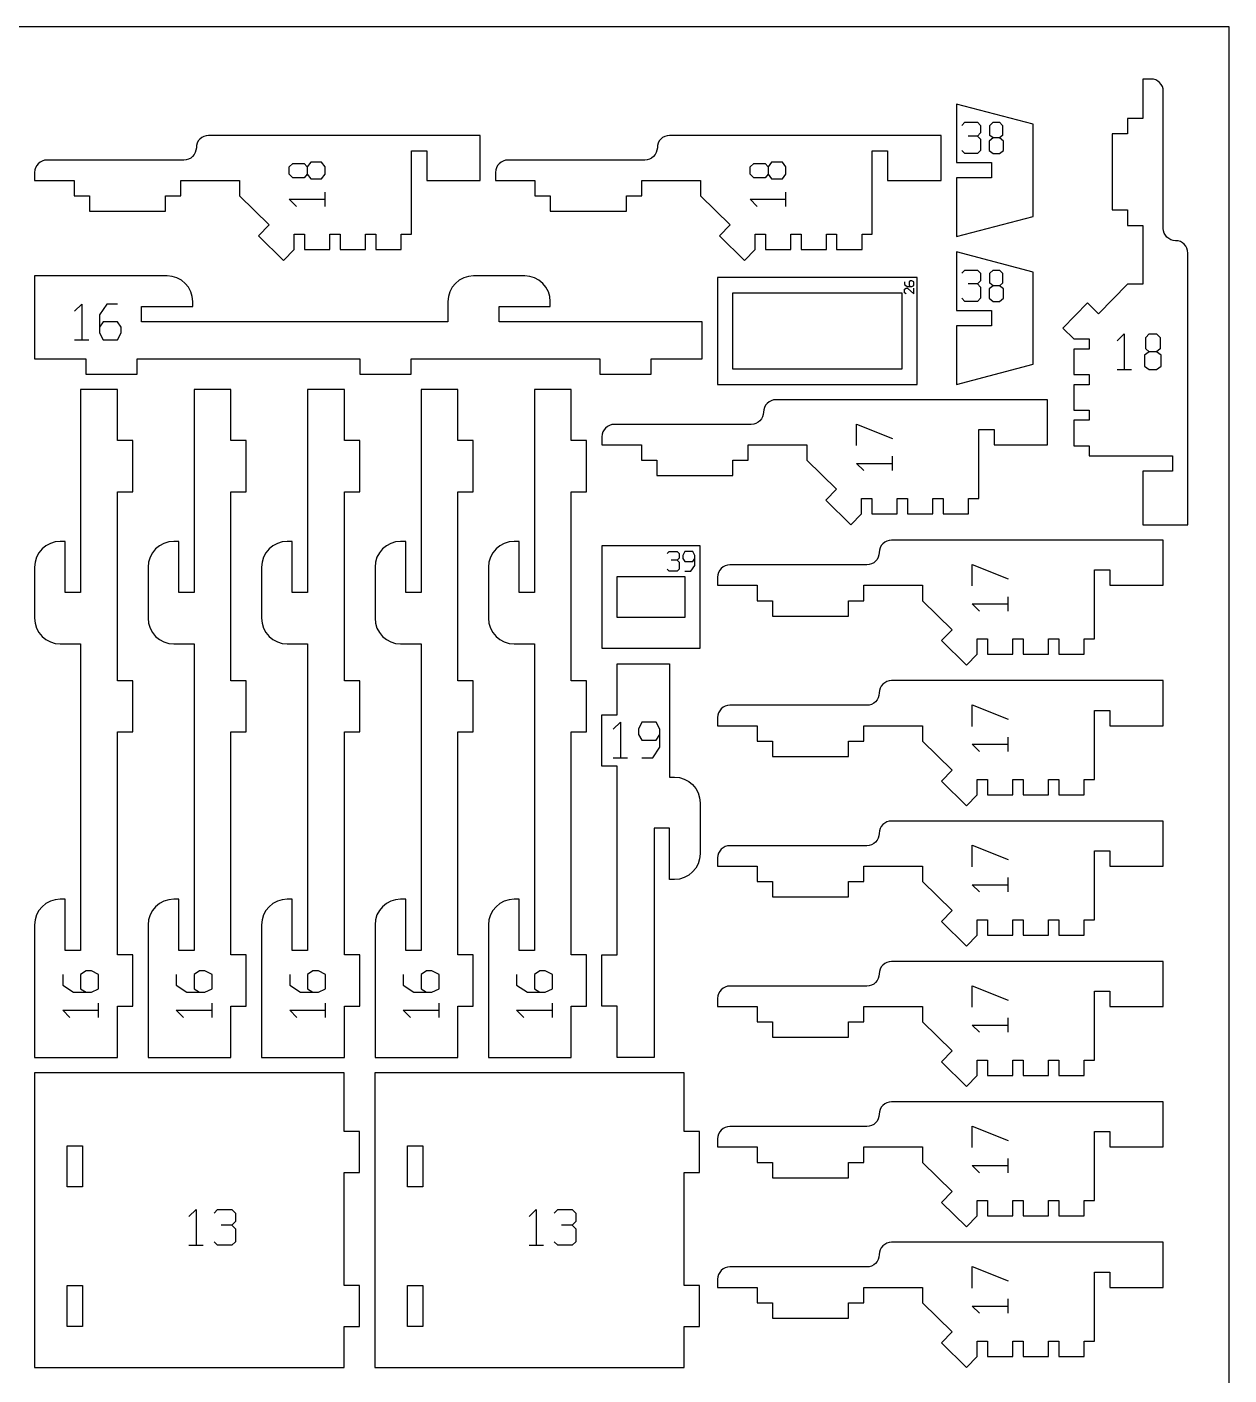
# Model space of a CAD drawing. Header units: millimetres. Extents: x 0 to 600, y 0 to 450.
# Drawn here: x 365.1 to 600, y 186.7 to 450 of the extents above; entities that cross this region are included whole.
import ezdxf

# ---------------------------------------------------------------- set-up
doc = ezdxf.new("R2010")
doc.units = ezdxf.units.MM
for name, color, linetype in [('CUT', 1, 'Continuous'), ('ENGRAVE', 5, 'Continuous'), ('SHEET', 8, 'Continuous')]:
    doc.layers.add(name, color=color, linetype=linetype)

msp = doc.modelspace()

# ---------------------------------------------------------------- linework, layer by layer
at = {"layer": 'CUT'}
for p, q in [((583.15, 439.82), (583.15, 432.12)), ((584.75, 439.82), (583.15, 439.82)), ((585.22, 439.77), (584.75, 439.82)), ((585.67, 439.64), (585.22, 439.77)), ((586.08, 439.42), (585.67, 439.64)), ((586.44, 439.12), (586.08, 439.42)), ((586.74, 438.75), (586.44, 439.12)), ((586.97, 438.34), (586.74, 438.75)), ((587.1, 437.89), (586.97, 438.34)), ((587.15, 437.42), (587.1, 437.89)), ((587.15, 410.64), (587.15, 437.42)), ((546.73, 434.95), (546.73, 423.5)), ((561.69, 431.02), (546.73, 434.95)), ((580.15, 432.12), (580.15, 429.12)), ((583.15, 432.12), (580.15, 432.12)), ((561.69, 412.99), (561.69, 431.02)), ((398.33, 427.32), (398.2, 426.87)), ((398.2, 426.87), (398.2, 426.4)), ((398.55, 427.74), (398.33, 427.32)), ((398.85, 428.1), (398.55, 427.74)), ((399.22, 428.4), (398.85, 428.1)), ((399.63, 428.62), (399.22, 428.4)), ((400.08, 428.76), (399.63, 428.62)), ((400.55, 428.8), (400.08, 428.76)), ((453.65, 428.8), (400.55, 428.8)), ((453.65, 419.99), (453.65, 428.8)), ((488.41, 427.32), (488.27, 426.87)), ((488.27, 426.87), (488.27, 426.4)), ((488.63, 427.74), (488.41, 427.32)), ((488.93, 428.1), (488.63, 427.74)), ((489.29, 428.4), (488.93, 428.1)), ((489.71, 428.62), (489.29, 428.4)), ((490.16, 428.76), (489.71, 428.62)), ((490.63, 428.8), (490.16, 428.76)), ((543.73, 428.8), (490.63, 428.8)), ((543.73, 419.99), (543.73, 428.8)), ((577.15, 429.12), (577.15, 414.25)), ((580.15, 429.12), (577.15, 429.12)), ((368.97, 423.99), (368.51, 423.95)), ((395.75, 423.99), (368.97, 423.99)), ((396.22, 424.04), (395.75, 423.99)), ((396.67, 424.17), (396.22, 424.04)), ((397.08, 424.4), (396.67, 424.17)), ((397.45, 424.69), (397.08, 424.4)), ((397.74, 425.06), (397.45, 424.69)), ((397.97, 425.47), (397.74, 425.06)), ((398.1, 425.92), (397.97, 425.47)), ((398.2, 426.4), (398.1, 425.92)), ((440.2, 425.8), (443.2, 425.8)), ((440.2, 409.52), (440.2, 425.8)), ((443.2, 425.8), (443.2, 419.99)), ((459.05, 423.99), (458.58, 423.95)), ((485.83, 423.99), (459.05, 423.99)), ((486.3, 424.04), (485.83, 423.99)), ((486.75, 424.17), (486.3, 424.04)), ((487.16, 424.4), (486.75, 424.17)), ((487.52, 424.69), (487.16, 424.4)), ((487.82, 425.06), (487.52, 424.69)), ((488.05, 425.47), (487.82, 425.06)), ((488.18, 425.92), (488.05, 425.47)), ((488.27, 426.4), (488.18, 425.92)), ((530.28, 425.8), (533.28, 425.8)), ((530.28, 409.52), (530.28, 425.8)), ((533.28, 425.8), (533.28, 419.99)), ((366.62, 422.06), (366.57, 421.59)), ((366.57, 421.59), (366.57, 419.99)), ((366.76, 422.51), (366.62, 422.06)), ((366.98, 422.92), (366.76, 422.51)), ((367.28, 423.29), (366.98, 422.92)), ((367.64, 423.59), (367.28, 423.29)), ((368.06, 423.81), (367.64, 423.59)), ((368.51, 423.95), (368.06, 423.81)), ((456.7, 422.06), (456.65, 421.59)), ((456.65, 421.59), (456.65, 419.99)), ((456.83, 422.51), (456.7, 422.06)), ((457.06, 422.92), (456.83, 422.51)), ((457.36, 423.29), (457.06, 422.92)), ((457.72, 423.59), (457.36, 423.29)), ((458.13, 423.81), (457.72, 423.59)), ((458.58, 423.95), (458.13, 423.81)), ((546.73, 423.5), (553.6, 423.5)), ((553.6, 423.5), (553.6, 420.5)), ((366.57, 419.99), (374.28, 419.99)), ((374.28, 419.99), (374.28, 416.99)), ((395.15, 419.99), (406.63, 419.99)), ((395.15, 416.99), (395.15, 419.99)), ((406.63, 419.99), (406.63, 416.99)), ((443.2, 419.99), (453.65, 419.99)), ((456.65, 419.99), (464.35, 419.99)), ((464.35, 419.99), (464.35, 416.99)), ((485.23, 419.99), (496.71, 419.99)), ((485.23, 416.99), (485.23, 419.99)), ((496.71, 419.99), (496.71, 416.99)), ((533.28, 419.99), (543.73, 419.99)), ((546.73, 420.5), (546.73, 409.06)), ((553.6, 420.5), (546.73, 420.5)), ((374.28, 416.99), (377.28, 416.99)), ((377.28, 416.99), (377.28, 413.99)), ((392.15, 416.99), (395.15, 416.99)), ((392.15, 413.99), (392.15, 416.99)), ((406.63, 416.99), (412.41, 411.32)), ((464.35, 416.99), (467.35, 416.99)), ((467.35, 416.99), (467.35, 413.99)), ((482.23, 416.99), (485.23, 416.99)), ((482.23, 413.99), (482.23, 416.99)), ((496.71, 416.99), (502.49, 411.32)), ((377.28, 413.99), (392.15, 413.99)), ((467.35, 413.99), (482.23, 413.99)), ((577.15, 414.25), (580.15, 414.25)), ((580.15, 414.25), (580.15, 411.24)), ((412.41, 411.32), (410.31, 409.18)), ((502.49, 411.32), (500.39, 409.18)), ((546.73, 409.06), (561.69, 412.99)), ((580.15, 411.24), (583.15, 411.24)), ((583.15, 411.24), (583.15, 399.76)), ((410.31, 409.18), (415.21, 404.37)), ((417.31, 409.52), (419.31, 409.52)), ((417.31, 406.52), (417.31, 409.52)), ((419.31, 409.52), (419.31, 406.52)), ((424.27, 409.52), (426.27, 409.52)), ((424.27, 406.52), (424.27, 409.52)), ((426.27, 409.52), (426.27, 406.52)), ((431.23, 409.52), (433.24, 409.52)), ((431.23, 406.52), (431.23, 409.52)), ((433.24, 409.52), (433.24, 406.52)), ((438.2, 409.52), (440.2, 409.52)), ((438.2, 406.52), (438.2, 409.52)), ((500.39, 409.18), (505.29, 404.37)), ((507.39, 409.52), (509.39, 409.52)), ((507.39, 406.52), (507.39, 409.52)), ((509.39, 409.52), (509.39, 406.52)), ((514.35, 409.52), (516.35, 409.52)), ((514.35, 406.52), (514.35, 409.52)), ((516.35, 409.52), (516.35, 406.52)), ((521.31, 409.52), (523.31, 409.52)), ((521.31, 406.52), (521.31, 409.52)), ((523.31, 409.52), (523.31, 406.52)), ((528.27, 409.52), (530.28, 409.52)), ((528.27, 406.52), (528.27, 409.52)), ((587.19, 410.18), (587.15, 410.64)), ((587.33, 409.73), (587.19, 410.18)), ((587.55, 409.31), (587.33, 409.73)), ((587.85, 408.95), (587.55, 409.31)), ((588.21, 408.65), (587.85, 408.95)), ((588.63, 408.43), (588.21, 408.65)), ((589.08, 408.29), (588.63, 408.43)), ((589.56, 408.2), (589.08, 408.29)), ((590.03, 408.2), (589.56, 408.2)), ((590.48, 408.06), (590.03, 408.2)), ((415.21, 404.37), (417.31, 406.52)), ((419.31, 406.52), (424.27, 406.52)), ((426.27, 406.52), (431.23, 406.52)), ((433.24, 406.52), (438.2, 406.52)), ((505.29, 404.37), (507.39, 406.52)), ((509.39, 406.52), (514.35, 406.52)), ((516.35, 406.52), (521.31, 406.52)), ((523.31, 406.52), (528.27, 406.52)), ((546.73, 406.06), (546.73, 394.62)), ((561.69, 402.13), (546.73, 406.06)), ((590.89, 407.84), (590.48, 408.06)), ((591.26, 407.54), (590.89, 407.84)), ((591.56, 407.18), (591.26, 407.54)), ((591.78, 406.76), (591.56, 407.18)), ((591.91, 406.31), (591.78, 406.76)), ((591.96, 405.84), (591.91, 406.31)), ((591.96, 352.74), (591.96, 405.84)), ((366.57, 401.37), (366.57, 385.2)), ((392.47, 401.37), (366.57, 401.37)), ((393.44, 401.28), (392.47, 401.37)), ((394.38, 400.99), (393.44, 401.28)), ((395.25, 400.53), (394.38, 400.99)), ((396, 399.91), (395.25, 400.53)), ((449.57, 400.53), (448.81, 399.91)), ((450.43, 400.99), (449.57, 400.53)), ((451.37, 401.28), (450.43, 400.99)), ((452.35, 401.37), (451.37, 401.28)), ((462.35, 401.37), (452.35, 401.37)), ((463.33, 401.28), (462.35, 401.37)), ((464.26, 400.99), (463.33, 401.28)), ((465.13, 400.53), (464.26, 400.99)), ((465.89, 399.91), (465.13, 400.53)), ((500.05, 401.05), (500.05, 380.17)), ((539.06, 401.05), (500.05, 401.05)), ((539.06, 380.17), (539.06, 401.05)), ((561.69, 384.1), (561.69, 402.13)), ((396.63, 399.15), (396, 399.91)), ((397.09, 398.29), (396.63, 399.15)), ((397.37, 397.35), (397.09, 398.29)), ((447.73, 398.29), (447.44, 397.35)), ((448.19, 399.15), (447.73, 398.29)), ((448.81, 399.91), (448.19, 399.15)), ((466.51, 399.15), (465.89, 399.91)), ((466.97, 398.29), (466.51, 399.15)), ((467.26, 397.35), (466.97, 398.29)), ((503.05, 383.17), (503.05, 398.05)), ((503.05, 398.05), (536.06, 398.05)), ((536.06, 398.05), (536.06, 383.17)), ((580.15, 399.76), (574.48, 393.98)), ((583.15, 399.76), (580.15, 399.76)), ((387.47, 392.37), (387.47, 395.37)), ((387.47, 395.37), (397.47, 395.37)), ((397.47, 396.37), (397.37, 397.35)), ((397.47, 395.37), (397.47, 396.37)), ((447.44, 397.35), (447.35, 396.37)), ((447.35, 396.37), (447.35, 392.37)), ((457.35, 392.37), (457.35, 395.37)), ((457.35, 395.37), (467.35, 395.37)), ((467.35, 396.37), (467.26, 397.35)), ((467.35, 395.37), (467.35, 396.37)), ((572.34, 396.09), (567.53, 391.18)), ((574.48, 393.98), (572.34, 396.09)), ((447.35, 392.37), (387.47, 392.37)), ((497.05, 392.37), (457.35, 392.37)), ((497.05, 385.2), (497.05, 392.37)), ((546.73, 394.62), (553.6, 394.62)), ((553.6, 394.62), (553.6, 391.62)), ((546.73, 391.62), (546.73, 380.17)), ((553.6, 391.62), (546.73, 391.62)), ((567.53, 391.18), (569.67, 389.08)), ((569.67, 389.08), (572.67, 389.08)), ((572.67, 389.08), (572.67, 387.08)), ((366.57, 385.2), (376.57, 385.2)), ((376.57, 385.2), (376.57, 382.2)), ((386.58, 382.2), (386.58, 385.2)), ((386.58, 385.2), (430.15, 385.2)), ((430.15, 385.2), (430.15, 382.2)), ((440.16, 382.2), (440.16, 385.2)), ((440.16, 385.2), (477.05, 385.2)), ((477.05, 385.2), (477.05, 382.2)), ((487.05, 382.2), (487.05, 385.2)), ((487.05, 385.2), (497.05, 385.2)), ((569.67, 387.08), (569.67, 382.12)), ((572.67, 387.08), (569.67, 387.08)), ((376.57, 382.2), (386.58, 382.2)), ((430.15, 382.2), (440.16, 382.2)), ((477.05, 382.2), (487.05, 382.2)), ((536.06, 383.17), (503.05, 383.17)), ((546.73, 380.17), (561.69, 384.1)), ((569.67, 382.12), (572.67, 382.12)), ((572.67, 382.12), (572.67, 380.12)), ((500.05, 380.17), (539.06, 380.17)), ((569.67, 380.12), (569.67, 375.16)), ((572.67, 380.12), (569.67, 380.12)), ((382.75, 379.2), (375.57, 379.2)), ((375.57, 379.2), (375.57, 339.5)), ((382.75, 369.2), (382.75, 379.2)), ((404.92, 379.2), (397.75, 379.2)), ((397.75, 379.2), (397.75, 339.5)), ((404.92, 369.2), (404.92, 379.2)), ((427.1, 379.2), (419.93, 379.2)), ((419.93, 379.2), (419.93, 339.5)), ((427.1, 369.2), (427.1, 379.2)), ((449.28, 379.2), (442.1, 379.2)), ((442.1, 379.2), (442.1, 339.5)), ((449.28, 369.2), (449.28, 379.2)), ((471.45, 379.2), (464.28, 379.2)), ((464.28, 379.2), (464.28, 339.5)), ((471.45, 369.2), (471.45, 379.2)), ((510.1, 376.77), (509.73, 376.47)), ((510.51, 376.99), (510.1, 376.77)), ((510.96, 377.13), (510.51, 376.99)), ((511.43, 377.17), (510.96, 377.13)), ((564.53, 377.17), (511.43, 377.17)), ((564.53, 368.36), (564.53, 377.17)), ((508.98, 374.29), (508.85, 373.84)), ((509.03, 374.76), (508.98, 374.29)), ((509.08, 375.24), (509.03, 374.76)), ((509.03, 374.77), (509.03, 374.76)), ((509.21, 375.69), (509.08, 375.24)), ((509.43, 376.11), (509.21, 375.69)), ((509.73, 376.47), (509.43, 376.11)), ((569.67, 375.16), (572.67, 375.16)), ((572.67, 375.16), (572.67, 373.16)), ((478.16, 371.66), (477.86, 371.29)), ((478.52, 371.96), (478.16, 371.66)), ((478.94, 372.18), (478.52, 371.96)), ((479.39, 372.32), (478.94, 372.18)), ((479.85, 372.36), (479.39, 372.32)), ((506.63, 372.36), (479.85, 372.36)), ((507.1, 372.41), (506.63, 372.36)), ((507.55, 372.54), (507.1, 372.41)), ((507.96, 372.77), (507.55, 372.54)), ((508.33, 373.06), (507.96, 372.77)), ((508.62, 373.43), (508.33, 373.06)), ((508.85, 373.84), (508.62, 373.43)), ((551.08, 371.36), (554.08, 371.36)), ((551.08, 357.89), (551.08, 371.36)), ((554.08, 371.36), (554.08, 368.36)), ((569.67, 373.16), (569.67, 368.2)), ((572.67, 373.16), (569.67, 373.16)), ((385.75, 369.2), (382.75, 369.2)), ((385.75, 359.19), (385.75, 369.2)), ((407.92, 369.2), (404.92, 369.2)), ((407.92, 359.19), (407.92, 369.2)), ((430.1, 369.2), (427.1, 369.2)), ((430.1, 359.19), (430.1, 369.2)), ((452.28, 369.2), (449.28, 369.2)), ((452.28, 359.19), (452.28, 369.2)), ((474.45, 369.2), (471.45, 369.2)), ((474.45, 359.19), (474.45, 369.2)), ((477.5, 370.43), (477.45, 369.96)), ((477.45, 369.96), (477.45, 368.36)), ((477.64, 370.88), (477.5, 370.43)), ((477.86, 371.29), (477.64, 370.88)), ((477.45, 368.36), (485.16, 368.36)), ((485.16, 368.36), (485.16, 365.36)), ((506.03, 368.36), (517.51, 368.36)), ((506.03, 365.36), (506.03, 368.36)), ((517.51, 368.36), (517.51, 365.36)), ((554.08, 368.36), (564.53, 368.36)), ((569.67, 368.2), (572.67, 368.2)), ((572.67, 368.2), (572.67, 366.2)), ((572.67, 366.2), (588.96, 366.2)), ((588.96, 366.2), (588.96, 363.2)), ((485.16, 365.36), (488.16, 365.36)), ((488.16, 365.36), (488.16, 362.36)), ((503.03, 365.36), (506.03, 365.36)), ((503.03, 362.36), (503.03, 365.36)), ((517.51, 365.36), (523.29, 359.69)), ((488.16, 362.36), (503.03, 362.36)), ((583.15, 363.2), (583.15, 352.74)), ((588.96, 363.2), (583.15, 363.2)), ((382.75, 359.19), (385.75, 359.19)), ((382.75, 322.3), (382.75, 359.19)), ((404.92, 359.19), (407.92, 359.19)), ((404.92, 322.3), (404.92, 359.19)), ((427.1, 359.19), (430.1, 359.19)), ((427.1, 322.3), (427.1, 359.19)), ((449.28, 359.19), (452.28, 359.19)), ((449.28, 322.3), (449.28, 359.19)), ((471.45, 359.19), (474.45, 359.19)), ((471.45, 322.3), (471.45, 359.19)), ((523.29, 359.69), (521.19, 357.55)), ((521.19, 357.55), (526.09, 352.74)), ((528.19, 357.89), (530.19, 357.89)), ((528.19, 354.89), (528.19, 357.89)), ((530.19, 357.89), (530.19, 354.89)), ((535.15, 357.89), (537.15, 357.89)), ((535.15, 354.89), (535.15, 357.89)), ((537.15, 357.89), (537.15, 354.89)), ((542.11, 357.89), (544.11, 357.89)), ((542.11, 354.89), (542.11, 357.89)), ((544.11, 357.89), (544.11, 354.89)), ((549.08, 357.89), (551.08, 357.89)), ((549.08, 354.89), (549.08, 357.89)), ((526.09, 352.74), (528.19, 354.89)), ((530.19, 354.89), (535.15, 354.89)), ((537.15, 354.89), (542.11, 354.89)), ((544.11, 354.89), (549.08, 354.89)), ((583.15, 352.74), (591.96, 352.74)), ((368.04, 348.03), (367.42, 347.28)), ((368.79, 348.65), (368.04, 348.03)), ((369.66, 349.12), (368.79, 348.65)), ((370.6, 349.4), (369.66, 349.12)), ((371.57, 349.5), (370.6, 349.4)), ((372.57, 349.5), (371.57, 349.5)), ((372.57, 339.5), (372.57, 349.5)), ((390.21, 348.03), (389.59, 347.28)), ((390.97, 348.65), (390.21, 348.03)), ((391.84, 349.12), (390.97, 348.65)), ((392.77, 349.4), (391.84, 349.12)), ((393.75, 349.5), (392.77, 349.4)), ((394.75, 349.5), (393.75, 349.5)), ((394.75, 339.5), (394.75, 349.5)), ((412.39, 348.03), (411.77, 347.28)), ((413.15, 348.65), (412.39, 348.03)), ((414.01, 349.12), (413.15, 348.65)), ((414.95, 349.4), (414.01, 349.12)), ((415.92, 349.5), (414.95, 349.4)), ((416.93, 349.5), (415.92, 349.5)), ((416.93, 339.5), (416.93, 349.5)), ((434.56, 348.03), (433.94, 347.28)), ((435.32, 348.65), (434.56, 348.03)), ((436.19, 349.12), (435.32, 348.65)), ((437.13, 349.4), (436.19, 349.12)), ((438.1, 349.5), (437.13, 349.4)), ((439.1, 349.5), (438.1, 349.5)), ((439.1, 339.5), (439.1, 349.5)), ((456.74, 348.03), (456.12, 347.28)), ((457.5, 348.65), (456.74, 348.03)), ((458.36, 349.12), (457.5, 348.65)), ((459.3, 349.4), (458.36, 349.12)), ((460.28, 349.5), (459.3, 349.4)), ((461.28, 349.5), (460.28, 349.5)), ((461.28, 339.5), (461.28, 349.5)), ((477.45, 348.67), (477.45, 328.62)), ((496.63, 348.67), (477.45, 348.67)), ((496.63, 328.62), (496.63, 348.67)), ((531.67, 347.81), (531.63, 347.33)), ((531.81, 348.26), (531.67, 347.81)), ((532.03, 348.68), (531.81, 348.26)), ((532.33, 349.04), (532.03, 348.68)), ((532.7, 349.34), (532.33, 349.04)), ((533.11, 349.56), (532.7, 349.34)), ((533.56, 349.7), (533.11, 349.56)), ((534.03, 349.74), (533.56, 349.7)), ((587.13, 349.74), (534.03, 349.74)), ((587.13, 340.93), (587.13, 349.74)), ((366.67, 345.47), (366.57, 344.5)), ((366.95, 346.41), (366.67, 345.47)), ((367.42, 347.28), (366.95, 346.41)), ((388.84, 345.47), (388.75, 344.5)), ((389.13, 346.41), (388.84, 345.47)), ((389.59, 347.28), (389.13, 346.41)), ((411.02, 345.47), (410.92, 344.5)), ((411.3, 346.41), (411.02, 345.47)), ((411.77, 347.28), (411.3, 346.41)), ((433.2, 345.47), (433.1, 344.5)), ((433.48, 346.41), (433.2, 345.47)), ((433.94, 347.28), (433.48, 346.41)), ((455.37, 345.47), (455.28, 344.5)), ((455.66, 346.41), (455.37, 345.47)), ((456.12, 347.28), (455.66, 346.41)), ((529.7, 344.98), (529.23, 344.93)), ((530.15, 345.11), (529.7, 344.98)), ((530.56, 345.34), (530.15, 345.11)), ((530.93, 345.63), (530.56, 345.34)), ((531.22, 346), (530.93, 345.63)), ((531.45, 346.41), (531.22, 346)), ((531.58, 346.86), (531.45, 346.41)), ((531.63, 347.33), (531.58, 346.86)), ((531.63, 347.34), (531.63, 347.33)), ((366.57, 344.5), (366.57, 334.5)), ((388.75, 344.5), (388.75, 334.5)), ((410.92, 344.5), (410.92, 334.5)), ((433.1, 344.5), (433.1, 334.5)), ((455.28, 344.5), (455.28, 334.5)), ((480.45, 334.62), (480.45, 342.67)), ((480.45, 342.67), (493.63, 342.67)), ((493.63, 342.67), (493.63, 334.62)), ((500.1, 343), (500.05, 342.53)), ((500.05, 342.53), (500.05, 340.93)), ((500.24, 343.45), (500.1, 343)), ((500.46, 343.86), (500.24, 343.45)), ((500.76, 344.23), (500.46, 343.86)), ((501.12, 344.53), (500.76, 344.23)), ((501.53, 344.75), (501.12, 344.53)), ((501.99, 344.89), (501.53, 344.75)), ((502.45, 344.93), (501.99, 344.89)), ((529.23, 344.93), (502.45, 344.93)), ((573.68, 343.93), (576.68, 343.93)), ((573.68, 330.46), (573.68, 343.93)), ((576.68, 343.93), (576.68, 340.93)), ((500.05, 340.93), (507.75, 340.93)), ((507.75, 340.93), (507.75, 337.93)), ((528.63, 340.93), (540.11, 340.93)), ((528.63, 337.93), (528.63, 340.93)), ((540.11, 340.93), (540.11, 337.93)), ((576.68, 340.93), (587.13, 340.93)), ((375.57, 339.5), (372.57, 339.5)), ((397.75, 339.5), (394.75, 339.5)), ((419.93, 339.5), (416.93, 339.5)), ((442.1, 339.5), (439.1, 339.5)), ((464.28, 339.5), (461.28, 339.5)), ((507.75, 337.93), (510.76, 337.93)), ((510.76, 337.93), (510.76, 334.93)), ((525.63, 337.93), (528.63, 337.93)), ((525.63, 334.93), (525.63, 337.93)), ((540.11, 337.93), (545.89, 332.26)), ((366.57, 334.5), (366.67, 333.52)), ((388.75, 334.5), (388.84, 333.52)), ((410.92, 334.5), (411.02, 333.52)), ((433.1, 334.5), (433.2, 333.52)), ((455.28, 334.5), (455.37, 333.52)), ((493.63, 334.62), (480.45, 334.62)), ((510.76, 334.93), (525.63, 334.93)), ((366.67, 333.52), (366.95, 332.58)), ((366.95, 332.58), (367.42, 331.72)), ((388.84, 333.52), (389.13, 332.58)), ((389.13, 332.58), (389.59, 331.72)), ((411.02, 333.52), (411.3, 332.58)), ((411.3, 332.58), (411.77, 331.72)), ((433.2, 333.52), (433.48, 332.58)), ((433.48, 332.58), (433.94, 331.72)), ((455.37, 333.52), (455.66, 332.58)), ((455.66, 332.58), (456.12, 331.72)), ((545.89, 332.26), (543.79, 330.12)), ((367.42, 331.72), (368.04, 330.96)), ((368.04, 330.96), (368.79, 330.34)), ((368.79, 330.34), (369.66, 329.87)), ((369.66, 329.87), (370.6, 329.59)), ((370.6, 329.59), (371.57, 329.49)), ((371.57, 329.49), (375.57, 329.49)), ((375.57, 329.49), (375.57, 269.61)), ((389.59, 331.72), (390.21, 330.96)), ((390.21, 330.96), (390.97, 330.34)), ((390.97, 330.34), (391.84, 329.87)), ((391.84, 329.87), (392.77, 329.59)), ((392.77, 329.59), (393.75, 329.49)), ((393.75, 329.49), (397.75, 329.49)), ((397.75, 329.49), (397.75, 269.61)), ((411.77, 331.72), (412.39, 330.96)), ((412.39, 330.96), (413.15, 330.34)), ((413.15, 330.34), (414.01, 329.87)), ((414.01, 329.87), (414.95, 329.59)), ((414.95, 329.59), (415.92, 329.49)), ((415.92, 329.49), (419.93, 329.49)), ((419.93, 329.49), (419.93, 269.61)), ((433.94, 331.72), (434.56, 330.96)), ((434.56, 330.96), (435.32, 330.34)), ((435.32, 330.34), (436.19, 329.87)), ((436.19, 329.87), (437.13, 329.59)), ((437.13, 329.59), (438.1, 329.49)), ((438.1, 329.49), (442.1, 329.49)), ((442.1, 329.49), (442.1, 269.61)), ((456.12, 331.72), (456.74, 330.96)), ((456.74, 330.96), (457.5, 330.34)), ((457.5, 330.34), (458.36, 329.87)), ((458.36, 329.87), (459.3, 329.59)), ((459.3, 329.59), (460.28, 329.49)), ((460.28, 329.49), (464.28, 329.49)), ((464.28, 329.49), (464.28, 269.61)), ((543.79, 330.12), (548.69, 325.31)), ((550.79, 330.46), (552.79, 330.46)), ((550.79, 327.46), (550.79, 330.46)), ((552.79, 330.46), (552.79, 327.46)), ((557.75, 330.46), (559.75, 330.46)), ((557.75, 327.46), (557.75, 330.46)), ((559.75, 330.46), (559.75, 327.46)), ((564.71, 330.46), (566.71, 330.46)), ((564.71, 327.46), (564.71, 330.46)), ((566.71, 330.46), (566.71, 327.46)), ((571.68, 330.46), (573.68, 330.46)), ((571.68, 327.46), (571.68, 330.46)), ((477.45, 328.62), (496.63, 328.62)), ((548.69, 325.31), (550.79, 327.46)), ((552.79, 327.46), (557.75, 327.46)), ((559.75, 327.46), (564.71, 327.46)), ((566.71, 327.46), (571.68, 327.46)), ((480.45, 325.62), (490.63, 325.62)), ((480.45, 315.62), (480.45, 325.62)), ((490.63, 325.62), (490.63, 303.47)), ((385.75, 322.3), (382.75, 322.3)), ((385.75, 312.3), (385.75, 322.3)), ((407.92, 322.3), (404.92, 322.3)), ((407.92, 312.3), (407.92, 322.3)), ((430.1, 322.3), (427.1, 322.3)), ((430.1, 312.3), (430.1, 322.3)), ((452.28, 322.3), (449.28, 322.3)), ((452.28, 312.3), (452.28, 322.3)), ((474.45, 322.3), (471.45, 322.3)), ((474.45, 312.3), (474.45, 322.3)), ((532.33, 321.61), (532.03, 321.25)), ((532.7, 321.91), (532.33, 321.61)), ((533.11, 322.13), (532.7, 321.91)), ((533.56, 322.27), (533.11, 322.13)), ((534.03, 322.31), (533.56, 322.27)), ((587.13, 322.31), (534.03, 322.31)), ((587.13, 313.5), (587.13, 322.31)), ((531.45, 318.98), (531.22, 318.57)), ((531.58, 319.43), (531.45, 318.98)), ((531.63, 319.9), (531.58, 319.43)), ((531.67, 320.38), (531.63, 319.9)), ((531.63, 319.91), (531.63, 319.9)), ((531.81, 320.83), (531.67, 320.38)), ((532.03, 321.25), (531.81, 320.83)), ((500.24, 316.02), (500.1, 315.57)), ((500.46, 316.43), (500.24, 316.02)), ((500.76, 316.8), (500.46, 316.43)), ((501.12, 317.1), (500.76, 316.8)), ((501.53, 317.32), (501.12, 317.1)), ((501.99, 317.46), (501.53, 317.32)), ((502.45, 317.5), (501.99, 317.46)), ((529.23, 317.5), (502.45, 317.5)), ((529.7, 317.55), (529.23, 317.5)), ((530.15, 317.68), (529.7, 317.55)), ((530.56, 317.91), (530.15, 317.68)), ((530.93, 318.2), (530.56, 317.91)), ((531.22, 318.57), (530.93, 318.2)), ((573.68, 316.5), (576.68, 316.5)), ((573.68, 303.03), (573.68, 316.5)), ((576.68, 316.5), (576.68, 313.5)), ((477.45, 315.62), (480.45, 315.62)), ((477.45, 305.61), (477.45, 315.62)), ((500.1, 315.57), (500.05, 315.1)), ((500.05, 315.1), (500.05, 313.5)), ((500.05, 313.5), (507.75, 313.5)), ((507.75, 313.5), (507.75, 310.5)), ((528.63, 313.5), (540.11, 313.5)), ((528.63, 310.5), (528.63, 313.5)), ((540.11, 313.5), (540.11, 310.5)), ((576.68, 313.5), (587.13, 313.5)), ((382.75, 312.3), (385.75, 312.3)), ((382.75, 268.72), (382.75, 312.3)), ((404.92, 312.3), (407.92, 312.3)), ((404.92, 268.72), (404.92, 312.3)), ((427.1, 312.3), (430.1, 312.3)), ((427.1, 268.72), (427.1, 312.3)), ((449.28, 312.3), (452.28, 312.3)), ((449.28, 268.72), (449.28, 312.3)), ((471.45, 312.3), (474.45, 312.3)), ((471.45, 268.72), (471.45, 312.3)), ((507.75, 310.5), (510.76, 310.5)), ((510.76, 310.5), (510.76, 307.5)), ((525.63, 310.5), (528.63, 310.5)), ((525.63, 307.5), (525.63, 310.5)), ((540.11, 310.5), (545.89, 304.83)), ((480.45, 305.61), (477.45, 305.61)), ((480.45, 268.72), (480.45, 305.61)), ((510.76, 307.5), (525.63, 307.5)), ((490.63, 303.47), (491.63, 303.47)), ((491.63, 303.47), (492.6, 303.37)), ((492.6, 303.37), (493.54, 303.09)), ((493.54, 303.09), (494.4, 302.63)), ((545.89, 304.83), (543.79, 302.69)), ((550.79, 303.03), (552.79, 303.03)), ((550.79, 300.03), (550.79, 303.03)), ((552.79, 303.03), (552.79, 300.03)), ((557.75, 303.03), (559.75, 303.03)), ((557.75, 300.03), (557.75, 303.03)), ((559.75, 303.03), (559.75, 300.03)), ((564.71, 303.03), (566.71, 303.03)), ((564.71, 300.03), (564.71, 303.03)), ((566.71, 303.03), (566.71, 300.03)), ((571.68, 303.03), (573.68, 303.03)), ((571.68, 300.03), (571.68, 303.03)), ((494.4, 302.63), (495.16, 302.01)), ((495.16, 302.01), (495.78, 301.25)), ((495.78, 301.25), (496.25, 300.38)), ((496.25, 300.38), (496.53, 299.44)), ((543.79, 302.69), (548.69, 297.88)), ((496.53, 299.44), (496.63, 298.47)), ((496.63, 298.47), (496.63, 288.47)), ((548.69, 297.88), (550.79, 300.03)), ((552.79, 300.03), (557.75, 300.03)), ((559.75, 300.03), (564.71, 300.03)), ((566.71, 300.03), (571.68, 300.03)), ((490.63, 293.47), (487.63, 293.47)), ((487.63, 293.47), (487.63, 248.72)), ((490.63, 283.47), (490.63, 293.47)), ((531.63, 292.47), (531.58, 292)), ((531.67, 292.95), (531.63, 292.47)), ((531.63, 292.48), (531.63, 292.47)), ((531.81, 293.4), (531.67, 292.95)), ((532.03, 293.82), (531.81, 293.4)), ((532.33, 294.18), (532.03, 293.82)), ((532.7, 294.48), (532.33, 294.18)), ((533.11, 294.7), (532.7, 294.48)), ((533.56, 294.84), (533.11, 294.7)), ((534.03, 294.88), (533.56, 294.84)), ((587.13, 294.88), (534.03, 294.88)), ((587.13, 286.07), (587.13, 294.88)), ((501.53, 289.89), (501.12, 289.67)), ((501.99, 290.03), (501.53, 289.89)), ((502.45, 290.07), (501.99, 290.03)), ((529.23, 290.07), (502.45, 290.07)), ((529.7, 290.12), (529.23, 290.07)), ((530.15, 290.25), (529.7, 290.12)), ((530.56, 290.48), (530.15, 290.25)), ((530.93, 290.77), (530.56, 290.48)), ((531.22, 291.14), (530.93, 290.77)), ((531.45, 291.55), (531.22, 291.14)), ((531.58, 292), (531.45, 291.55)), ((496.53, 287.49), (496.25, 286.55)), ((496.63, 288.47), (496.53, 287.49)), ((500.1, 288.14), (500.05, 287.67)), ((500.05, 287.67), (500.05, 286.07)), ((500.24, 288.59), (500.1, 288.14)), ((500.46, 289), (500.24, 288.59)), ((500.76, 289.37), (500.46, 289)), ((501.12, 289.67), (500.76, 289.37)), ((573.68, 289.07), (576.68, 289.07)), ((573.68, 275.6), (573.68, 289.07)), ((576.68, 289.07), (576.68, 286.07)), ((495.16, 284.93), (494.4, 284.31)), ((495.78, 285.69), (495.16, 284.93)), ((496.25, 286.55), (495.78, 285.69)), ((500.05, 286.07), (507.75, 286.07)), ((507.75, 286.07), (507.75, 283.07)), ((528.63, 286.07), (540.11, 286.07)), ((528.63, 283.07), (528.63, 286.07)), ((540.11, 286.07), (540.11, 283.07)), ((576.68, 286.07), (587.13, 286.07)), ((491.63, 283.47), (490.63, 283.47)), ((492.6, 283.56), (491.63, 283.47)), ((493.54, 283.85), (492.6, 283.56)), ((494.4, 284.31), (493.54, 283.85)), ((507.75, 283.07), (510.76, 283.07)), ((510.76, 283.07), (510.76, 280.07)), ((525.63, 283.07), (528.63, 283.07)), ((525.63, 280.07), (525.63, 283.07)), ((540.11, 283.07), (545.89, 277.4)), ((369.66, 279.23), (368.79, 278.77)), ((370.6, 279.52), (369.66, 279.23)), ((371.57, 279.62), (370.6, 279.52)), ((372.57, 279.62), (371.57, 279.62)), ((372.57, 269.61), (372.57, 279.62)), ((391.84, 279.23), (390.97, 278.77)), ((392.77, 279.52), (391.84, 279.23)), ((393.75, 279.62), (392.77, 279.52)), ((394.75, 279.62), (393.75, 279.62)), ((394.75, 269.61), (394.75, 279.62)), ((414.01, 279.23), (413.15, 278.77)), ((414.95, 279.52), (414.01, 279.23)), ((415.92, 279.62), (414.95, 279.52)), ((416.93, 279.62), (415.92, 279.62)), ((416.93, 269.61), (416.93, 279.62)), ((436.19, 279.23), (435.32, 278.77)), ((437.13, 279.52), (436.19, 279.23)), ((438.1, 279.62), (437.13, 279.52)), ((439.1, 279.62), (438.1, 279.62)), ((439.1, 269.61), (439.1, 279.62)), ((458.36, 279.23), (457.5, 278.77)), ((459.3, 279.52), (458.36, 279.23)), ((460.28, 279.62), (459.3, 279.52)), ((461.28, 279.62), (460.28, 279.62)), ((461.28, 269.61), (461.28, 279.62)), ((510.76, 280.07), (525.63, 280.07)), ((366.95, 276.53), (366.67, 275.59)), ((367.42, 277.39), (366.95, 276.53)), ((368.04, 278.15), (367.42, 277.39)), ((368.79, 278.77), (368.04, 278.15)), ((389.13, 276.53), (388.84, 275.59)), ((389.59, 277.39), (389.13, 276.53)), ((390.21, 278.15), (389.59, 277.39)), ((390.97, 278.77), (390.21, 278.15)), ((411.3, 276.53), (411.02, 275.59)), ((411.77, 277.39), (411.3, 276.53)), ((412.39, 278.15), (411.77, 277.39)), ((413.15, 278.77), (412.39, 278.15)), ((433.48, 276.53), (433.2, 275.59)), ((433.94, 277.39), (433.48, 276.53)), ((434.56, 278.15), (433.94, 277.39)), ((435.32, 278.77), (434.56, 278.15)), ((455.66, 276.53), (455.37, 275.59)), ((456.12, 277.39), (455.66, 276.53)), ((456.74, 278.15), (456.12, 277.39)), ((457.5, 278.77), (456.74, 278.15)), ((545.89, 277.4), (543.79, 275.26)), ((366.67, 275.59), (366.57, 274.61)), ((366.57, 274.61), (366.57, 248.72)), ((388.84, 275.59), (388.75, 274.61)), ((388.75, 274.61), (388.75, 248.72)), ((411.02, 275.59), (410.92, 274.61)), ((410.92, 274.61), (410.92, 248.72)), ((433.2, 275.59), (433.1, 274.61)), ((433.1, 274.61), (433.1, 248.72)), ((455.37, 275.59), (455.28, 274.61)), ((455.28, 274.61), (455.28, 248.72)), ((543.79, 275.26), (548.69, 270.45)), ((550.79, 275.6), (552.79, 275.6)), ((550.79, 272.6), (550.79, 275.6)), ((552.79, 275.6), (552.79, 272.6)), ((557.75, 275.6), (559.75, 275.6)), ((557.75, 272.6), (557.75, 275.6)), ((559.75, 275.6), (559.75, 272.6)), ((564.71, 275.6), (566.71, 275.6)), ((564.71, 272.6), (564.71, 275.6)), ((566.71, 275.6), (566.71, 272.6)), ((571.68, 275.6), (573.68, 275.6)), ((571.68, 272.6), (571.68, 275.6)), ((548.69, 270.45), (550.79, 272.6)), ((552.79, 272.6), (557.75, 272.6)), ((559.75, 272.6), (564.71, 272.6)), ((566.71, 272.6), (571.68, 272.6)), ((375.57, 269.61), (372.57, 269.61)), ((385.75, 268.72), (382.75, 268.72)), ((385.75, 258.72), (385.75, 268.72)), ((397.75, 269.61), (394.75, 269.61)), ((407.92, 268.72), (404.92, 268.72)), ((407.92, 258.72), (407.92, 268.72)), ((419.93, 269.61), (416.93, 269.61)), ((430.1, 268.72), (427.1, 268.72)), ((430.1, 258.72), (430.1, 268.72)), ((442.1, 269.61), (439.1, 269.61)), ((452.28, 268.72), (449.28, 268.72)), ((452.28, 258.72), (452.28, 268.72)), ((464.28, 269.61), (461.28, 269.61)), ((474.45, 268.72), (471.45, 268.72)), ((474.45, 258.72), (474.45, 268.72)), ((477.45, 268.72), (480.45, 268.72)), ((477.45, 258.72), (477.45, 268.72)), ((531.81, 265.97), (531.67, 265.52)), ((532.03, 266.39), (531.81, 265.97)), ((532.33, 266.75), (532.03, 266.39)), ((532.7, 267.05), (532.33, 266.75)), ((533.11, 267.27), (532.7, 267.05)), ((533.56, 267.41), (533.11, 267.27)), ((534.03, 267.45), (533.56, 267.41)), ((587.13, 267.45), (534.03, 267.45)), ((587.13, 258.64), (587.13, 267.45)), ((530.93, 263.34), (530.56, 263.05)), ((531.22, 263.71), (530.93, 263.34)), ((531.45, 264.12), (531.22, 263.71)), ((531.58, 264.57), (531.45, 264.12)), ((531.63, 265.04), (531.58, 264.57)), ((531.67, 265.52), (531.63, 265.04)), ((531.63, 265.05), (531.63, 265.04)), ((500.1, 260.71), (500.05, 260.24)), ((500.24, 261.16), (500.1, 260.71)), ((500.46, 261.57), (500.24, 261.16)), ((500.76, 261.94), (500.46, 261.57)), ((501.12, 262.24), (500.76, 261.94)), ((501.53, 262.46), (501.12, 262.24)), ((501.99, 262.6), (501.53, 262.46)), ((502.45, 262.64), (501.99, 262.6)), ((529.23, 262.64), (502.45, 262.64)), ((529.7, 262.69), (529.23, 262.64)), ((530.15, 262.82), (529.7, 262.69)), ((530.56, 263.05), (530.15, 262.82)), ((573.68, 261.64), (576.68, 261.64)), ((573.68, 248.17), (573.68, 261.64)), ((576.68, 261.64), (576.68, 258.64)), ((382.75, 258.72), (385.75, 258.72)), ((382.75, 248.72), (382.75, 258.72)), ((404.92, 258.72), (407.92, 258.72)), ((404.92, 248.72), (404.92, 258.72)), ((427.1, 258.72), (430.1, 258.72)), ((427.1, 248.72), (427.1, 258.72)), ((449.28, 258.72), (452.28, 258.72)), ((449.28, 248.72), (449.28, 258.72)), ((471.45, 258.72), (474.45, 258.72)), ((471.45, 248.72), (471.45, 258.72)), ((480.45, 258.72), (477.45, 258.72)), ((480.45, 248.72), (480.45, 258.72)), ((500.05, 260.24), (500.05, 258.64)), ((500.05, 258.64), (507.75, 258.64)), ((507.75, 258.64), (507.75, 255.64)), ((528.63, 258.64), (540.11, 258.64)), ((528.63, 255.64), (528.63, 258.64)), ((540.11, 258.64), (540.11, 255.64)), ((576.68, 258.64), (587.13, 258.64)), ((507.75, 255.64), (510.76, 255.64)), ((510.76, 255.64), (510.76, 252.64)), ((525.63, 255.64), (528.63, 255.64)), ((525.63, 252.64), (525.63, 255.64)), ((540.11, 255.64), (545.89, 249.97)), ((510.76, 252.64), (525.63, 252.64)), ((366.57, 248.72), (382.75, 248.72)), ((388.75, 248.72), (404.92, 248.72)), ((410.92, 248.72), (427.1, 248.72)), ((433.1, 248.72), (449.28, 248.72)), ((455.28, 248.72), (471.45, 248.72)), ((487.63, 248.72), (480.45, 248.72)), ((545.89, 249.97), (543.79, 247.83)), ((543.79, 247.83), (548.69, 243.02)), ((550.79, 248.17), (552.79, 248.17)), ((550.79, 245.17), (550.79, 248.17)), ((552.79, 248.17), (552.79, 245.17)), ((557.75, 248.17), (559.75, 248.17)), ((557.75, 245.17), (557.75, 248.17)), ((559.75, 248.17), (559.75, 245.17)), ((564.71, 248.17), (566.71, 248.17)), ((564.71, 245.17), (564.71, 248.17)), ((566.71, 248.17), (566.71, 245.17)), ((571.68, 248.17), (573.68, 248.17)), ((571.68, 245.17), (571.68, 248.17)), ((366.57, 245.72), (366.57, 188.16)), ((427.04, 245.72), (366.57, 245.72)), ((427.04, 234.25), (427.04, 245.72)), ((433.05, 245.72), (433.05, 188.16)), ((493.52, 245.72), (433.05, 245.72)), ((493.52, 234.25), (493.52, 245.72)), ((548.69, 243.02), (550.79, 245.17)), ((552.79, 245.17), (557.75, 245.17)), ((559.75, 245.17), (564.71, 245.17)), ((566.71, 245.17), (571.68, 245.17)), ((533.11, 239.84), (532.7, 239.62)), ((533.56, 239.98), (533.11, 239.84)), ((534.03, 240.02), (533.56, 239.98)), ((587.13, 240.02), (534.03, 240.02)), ((587.13, 231.21), (587.13, 240.02)), ((531.58, 237.14), (531.45, 236.69)), ((531.63, 237.61), (531.58, 237.14)), ((531.67, 238.09), (531.63, 237.61)), ((531.63, 237.62), (531.63, 237.61)), ((531.81, 238.54), (531.67, 238.09)), ((532.03, 238.96), (531.81, 238.54)), ((532.33, 239.32), (532.03, 238.96)), ((532.7, 239.62), (532.33, 239.32)), ((500.76, 234.51), (500.46, 234.14)), ((501.12, 234.81), (500.76, 234.51)), ((501.53, 235.03), (501.12, 234.81)), ((501.99, 235.17), (501.53, 235.03)), ((502.45, 235.21), (501.99, 235.17)), ((529.23, 235.21), (502.45, 235.21)), ((529.7, 235.26), (529.23, 235.21)), ((530.15, 235.39), (529.7, 235.26)), ((530.56, 235.62), (530.15, 235.39)), ((530.93, 235.91), (530.56, 235.62)), ((531.22, 236.28), (530.93, 235.91)), ((531.45, 236.69), (531.22, 236.28)), ((430.05, 234.25), (427.04, 234.25)), ((430.05, 226.25), (430.05, 234.25)), ((496.52, 234.25), (493.52, 234.25)), ((496.52, 226.25), (496.52, 234.25)), ((500.1, 233.28), (500.05, 232.81)), ((500.05, 232.81), (500.05, 231.21)), ((500.24, 233.73), (500.1, 233.28)), ((500.46, 234.14), (500.24, 233.73)), ((573.68, 234.21), (576.68, 234.21)), ((573.68, 220.74), (573.68, 234.21)), ((576.68, 234.21), (576.68, 231.21)), ((372.95, 223.44), (372.95, 231.44)), ((372.95, 231.44), (375.95, 231.44)), ((375.95, 231.44), (375.95, 223.44)), ((439.43, 223.44), (439.43, 231.44)), ((439.43, 231.44), (442.43, 231.44)), ((442.43, 231.44), (442.43, 223.44)), ((500.05, 231.21), (507.75, 231.21)), ((507.75, 231.21), (507.75, 228.21)), ((528.63, 231.21), (540.11, 231.21)), ((528.63, 228.21), (528.63, 231.21)), ((540.11, 231.21), (540.11, 228.21)), ((576.68, 231.21), (587.13, 231.21)), ((507.75, 228.21), (510.76, 228.21)), ((510.76, 228.21), (510.76, 225.21)), ((525.63, 228.21), (528.63, 228.21)), ((525.63, 225.21), (525.63, 228.21)), ((540.11, 228.21), (545.89, 222.54)), ((427.04, 204.17), (427.04, 226.25)), ((427.04, 226.25), (430.05, 226.25)), ((493.52, 204.17), (493.52, 226.25)), ((493.52, 226.25), (496.52, 226.25)), ((510.76, 225.21), (525.63, 225.21)), ((375.95, 223.44), (372.95, 223.44)), ((442.43, 223.44), (439.43, 223.44)), ((545.89, 222.54), (543.79, 220.4)), ((543.79, 220.4), (548.69, 215.59)), ((550.79, 220.74), (552.79, 220.74)), ((550.79, 217.74), (550.79, 220.74)), ((552.79, 220.74), (552.79, 217.74)), ((557.75, 220.74), (559.75, 220.74)), ((557.75, 217.74), (557.75, 220.74)), ((559.75, 220.74), (559.75, 217.74)), ((564.71, 220.74), (566.71, 220.74)), ((564.71, 217.74), (564.71, 220.74)), ((566.71, 220.74), (566.71, 217.74)), ((571.68, 220.74), (573.68, 220.74)), ((571.68, 217.74), (571.68, 220.74)), ((548.69, 215.59), (550.79, 217.74)), ((552.79, 217.74), (557.75, 217.74)), ((559.75, 217.74), (564.71, 217.74)), ((566.71, 217.74), (571.68, 217.74)), ((531.81, 211.11), (531.67, 210.66)), ((532.03, 211.53), (531.81, 211.11)), ((532.33, 211.89), (532.03, 211.53)), ((532.7, 212.19), (532.33, 211.89)), ((533.11, 212.41), (532.7, 212.19)), ((533.56, 212.55), (533.11, 212.41)), ((534.03, 212.59), (533.56, 212.55)), ((587.13, 212.59), (534.03, 212.59)), ((587.13, 203.78), (587.13, 212.59)), ((530.56, 208.19), (530.15, 207.96)), ((530.93, 208.48), (530.56, 208.19)), ((531.22, 208.85), (530.93, 208.48)), ((531.45, 209.26), (531.22, 208.85)), ((531.58, 209.71), (531.45, 209.26)), ((531.63, 210.18), (531.58, 209.71)), ((531.67, 210.66), (531.63, 210.18)), ((531.63, 210.19), (531.63, 210.18)), ((500.1, 205.85), (500.05, 205.38)), ((500.24, 206.3), (500.1, 205.85)), ((500.46, 206.72), (500.24, 206.3)), ((500.76, 207.08), (500.46, 206.72)), ((501.12, 207.38), (500.76, 207.08)), ((501.53, 207.6), (501.12, 207.38)), ((501.99, 207.74), (501.53, 207.6)), ((502.45, 207.78), (501.99, 207.74)), ((529.23, 207.78), (502.45, 207.78)), ((529.7, 207.83), (529.23, 207.78)), ((530.15, 207.96), (529.7, 207.83)), ((573.68, 206.78), (576.68, 206.78)), ((573.68, 193.31), (573.68, 206.78)), ((576.68, 206.78), (576.68, 203.78)), ((372.95, 196.17), (372.95, 204.17)), ((372.95, 204.17), (375.95, 204.17)), ((375.95, 204.17), (375.95, 196.17)), ((430.05, 204.17), (427.04, 204.17)), ((430.05, 196.17), (430.05, 204.17)), ((439.43, 196.17), (439.43, 204.17)), ((439.43, 204.17), (442.43, 204.17)), ((442.43, 204.17), (442.43, 196.17)), ((496.52, 204.17), (493.52, 204.17)), ((496.52, 196.17), (496.52, 204.17)), ((500.05, 205.38), (500.05, 203.78)), ((500.05, 203.78), (507.75, 203.78)), ((507.75, 203.78), (507.75, 200.78)), ((528.63, 203.78), (540.11, 203.78)), ((528.63, 200.78), (528.63, 203.78)), ((540.11, 203.78), (540.11, 200.78)), ((576.68, 203.78), (587.13, 203.78)), ((507.75, 200.78), (510.76, 200.78)), ((510.76, 200.78), (510.76, 197.78)), ((525.63, 200.78), (528.63, 200.78)), ((525.63, 197.78), (525.63, 200.78)), ((540.11, 200.78), (545.89, 195.11)), ((510.76, 197.78), (525.63, 197.78)), ((375.95, 196.17), (372.95, 196.17)), ((427.04, 188.16), (427.04, 196.17)), ((427.04, 196.17), (430.05, 196.17)), ((442.43, 196.17), (439.43, 196.17)), ((493.52, 188.16), (493.52, 196.17)), ((493.52, 196.17), (496.52, 196.17)), ((545.89, 195.11), (543.79, 192.97)), ((543.79, 192.97), (548.69, 188.16)), ((550.79, 193.31), (552.79, 193.31)), ((550.79, 190.31), (550.79, 193.31)), ((552.79, 193.31), (552.79, 190.31)), ((557.75, 193.31), (559.75, 193.31)), ((557.75, 190.31), (557.75, 193.31)), ((559.75, 193.31), (559.75, 190.31)), ((564.71, 193.31), (566.71, 193.31)), ((564.71, 190.31), (564.71, 193.31)), ((566.71, 193.31), (566.71, 190.31)), ((571.68, 193.31), (573.68, 193.31)), ((571.68, 190.31), (571.68, 193.31)), ((548.69, 188.16), (550.79, 190.31)), ((552.79, 190.31), (557.75, 190.31)), ((559.75, 190.31), (564.71, 190.31)), ((566.71, 190.31), (571.68, 190.31)), ((366.57, 188.16), (427.04, 188.16)), ((433.05, 188.16), (493.52, 188.16))]:
    msp.add_line(p, q, dxfattribs=at)
at = {"layer": 'ENGRAVE'}
for p, q in [((547.77, 430.77), (548.38, 431.39)), ((548.38, 431.39), (550.83, 431.39)), ((550.83, 431.39), (551.44, 430.77)), ((551.44, 429.3), (550.83, 428.69)), ((551.44, 430.77), (551.44, 429.3)), ((553.28, 430.77), (553.89, 431.39)), ((553.28, 428.81), (553.28, 430.77)), ((553.89, 431.39), (555.12, 431.39)), ((555.12, 431.39), (555.73, 430.77)), ((555.73, 430.77), (555.73, 428.81)), ((550.83, 428.69), (548.99, 428.69)), ((550.83, 428.69), (551.44, 428.08)), ((551.44, 428.08), (551.44, 425.87)), ((553.89, 428.32), (553.1, 427.71)), ((553.1, 427.71), (553.1, 425.87)), ((553.89, 428.32), (553.28, 428.81)), ((555.12, 428.32), (553.89, 428.32)), ((555.73, 428.81), (555.12, 428.32)), ((555.91, 427.71), (555.12, 428.32)), ((555.91, 425.87), (555.91, 427.71)), ((548.38, 425.26), (547.77, 425.87)), ((550.83, 425.26), (548.38, 425.26)), ((551.44, 425.87), (550.83, 425.26)), ((553.1, 425.87), (553.89, 425.26)), ((553.89, 425.26), (555.12, 425.26)), ((555.12, 425.26), (555.91, 425.87)), ((416.33, 422.66), (417.03, 423.36)), ((416.33, 421.26), (416.33, 422.66)), ((417.03, 423.36), (419.27, 423.36)), ((419.27, 423.36), (419.83, 422.66)), ((420.53, 423.57), (419.83, 422.66)), ((419.83, 422.66), (419.83, 421.26)), ((422.63, 423.57), (420.53, 423.57)), ((423.33, 422.66), (422.63, 423.57)), ((423.33, 421.26), (423.33, 422.66)), ((506.41, 422.66), (507.11, 423.36)), ((506.41, 421.26), (506.41, 422.66)), ((507.11, 423.36), (509.35, 423.36)), ((509.35, 423.36), (509.91, 422.66)), ((510.61, 423.57), (509.91, 422.66)), ((509.91, 422.66), (509.91, 421.26)), ((512.71, 423.57), (510.61, 423.57)), ((513.41, 422.66), (512.71, 423.57)), ((513.41, 421.26), (513.41, 422.66)), ((417.03, 420.56), (416.33, 421.26)), ((419.27, 420.56), (417.03, 420.56)), ((419.83, 421.26), (419.27, 420.56)), ((419.83, 421.26), (420.53, 420.35)), ((420.53, 420.35), (422.63, 420.35)), ((422.63, 420.35), (423.33, 421.26)), ((507.11, 420.56), (506.41, 421.26)), ((509.35, 420.56), (507.11, 420.56)), ((509.91, 421.26), (509.35, 420.56)), ((509.91, 421.26), (510.61, 420.35)), ((510.61, 420.35), (512.71, 420.35)), ((512.71, 420.35), (513.41, 421.26)), ((417.73, 414.96), (416.33, 416.36)), ((416.33, 416.36), (423.33, 416.36)), ((423.33, 414.96), (423.33, 417.76)), ((507.81, 414.96), (506.41, 416.36)), ((506.41, 416.36), (513.41, 416.36)), ((513.41, 414.96), (513.41, 417.76)), ((537.75, 400.42), (537.47, 400.23)), ((538.02, 400.42), (537.75, 400.42)), ((538.39, 400.23), (538.02, 400.42)), ((547.77, 401.89), (548.38, 402.5)), ((548.38, 402.5), (550.83, 402.5)), ((550.83, 402.5), (551.44, 401.89)), ((551.44, 400.42), (550.83, 399.81)), ((551.44, 401.89), (551.44, 400.42)), ((553.28, 401.89), (553.89, 402.5)), ((553.28, 399.93), (553.28, 401.89)), ((553.89, 402.5), (555.12, 402.5)), ((555.12, 402.5), (555.73, 401.89)), ((555.73, 401.89), (555.73, 399.93)), ((536.56, 400.23), (536.56, 399.68)), ((536.56, 399.68), (537.11, 399.32)), ((536.56, 398.77), (536.92, 398.95)), ((536.56, 398.04), (536.56, 398.77)), ((536.92, 397.85), (536.56, 398.04)), ((536.92, 398.95), (537.18, 398.95)), ((537.11, 399.32), (538.02, 399.32)), ((537.18, 398.95), (538.39, 397.85)), ((537.47, 400.23), (537.47, 399.5)), ((537.47, 399.5), (537.75, 399.32)), ((538.02, 399.32), (538.39, 399.5)), ((538.39, 399.5), (538.39, 400.23)), ((538.39, 397.85), (538.39, 398.95)), ((550.83, 399.81), (548.99, 399.81)), ((550.83, 399.81), (551.44, 399.19)), ((551.44, 399.19), (551.44, 396.99)), ((553.89, 399.44), (553.1, 398.83)), ((553.1, 398.83), (553.1, 396.99)), ((553.89, 399.44), (553.28, 399.93)), ((555.12, 399.44), (553.89, 399.44)), ((555.73, 399.93), (555.12, 399.44)), ((555.91, 398.83), (555.12, 399.44)), ((555.91, 396.99), (555.91, 398.83)), ((374.38, 394.48), (375.78, 395.88)), ((375.78, 395.88), (375.78, 388.88)), ((380.68, 395.88), (379.28, 393.78)), ((382.78, 395.88), (380.68, 395.88)), ((548.38, 396.38), (547.77, 396.99)), ((550.83, 396.38), (548.38, 396.38)), ((551.44, 396.99), (550.83, 396.38)), ((553.1, 396.99), (553.89, 396.38)), ((553.89, 396.38), (555.12, 396.38)), ((555.12, 396.38), (555.91, 396.99)), ((379.28, 393.78), (379.28, 390.28)), ((379.98, 392.38), (379.28, 391.33)), ((382.78, 392.38), (379.98, 392.38)), ((383.48, 391.33), (382.78, 392.38)), ((379.28, 390.28), (379.98, 388.88)), ((382.78, 388.88), (383.48, 390.28)), ((383.48, 390.28), (383.48, 391.33)), ((578.11, 388.66), (579.51, 390.06)), ((579.51, 390.06), (579.51, 383.06)), ((583.71, 389.36), (584.41, 390.06)), ((584.41, 390.06), (585.81, 390.06)), ((585.81, 390.06), (586.51, 389.36)), ((374.38, 388.88), (377.18, 388.88)), ((379.98, 388.88), (382.78, 388.88)), ((583.71, 387.12), (583.71, 389.36)), ((584.41, 386.56), (583.71, 387.12)), ((586.51, 387.12), (585.81, 386.56)), ((586.51, 389.36), (586.51, 387.12)), ((584.41, 386.56), (583.5, 385.86)), ((583.5, 385.86), (583.5, 383.76)), ((585.81, 386.56), (584.41, 386.56)), ((586.72, 385.86), (585.81, 386.56)), ((586.72, 383.76), (586.72, 385.86)), ((578.11, 383.06), (580.91, 383.06)), ((583.5, 383.76), (584.41, 383.06)), ((584.41, 383.06), (585.81, 383.06)), ((585.81, 383.06), (586.72, 383.76)), ((527.21, 368.23), (527.21, 372.43)), ((527.21, 372.43), (534.21, 369.63)), ((534.21, 363.33), (534.21, 366.13)), ((528.61, 363.33), (527.21, 364.73)), ((527.21, 364.73), (534.21, 364.73)), ((490.18, 347.16), (490.57, 347.55)), ((490.57, 347.55), (492.12, 347.55)), ((492.12, 345.84), (490.96, 345.84)), ((492.12, 347.55), (492.51, 347.16)), ((492.51, 346.23), (492.12, 345.84)), ((492.12, 345.84), (492.51, 345.45)), ((492.51, 347.16), (492.51, 346.23)), ((492.51, 345.45), (492.51, 344.06)), ((493.67, 347.55), (493.28, 346.77)), ((493.28, 346.77), (493.28, 346.19)), ((493.28, 346.19), (493.67, 345.61)), ((495.22, 347.55), (493.67, 347.55)), ((493.67, 345.61), (495.22, 345.61)), ((495.61, 346.77), (495.22, 347.55)), ((495.22, 345.61), (495.61, 346.19)), ((495.61, 344.83), (495.61, 346.77)), ((549.81, 340.8), (549.81, 345)), ((549.81, 345), (556.81, 342.2)), ((490.57, 343.67), (490.18, 344.06)), ((492.12, 343.67), (490.57, 343.67)), ((492.51, 344.06), (492.12, 343.67)), ((493.67, 343.67), (494.83, 343.67)), ((494.83, 343.67), (495.61, 344.83)), ((551.21, 335.9), (549.81, 337.3)), ((549.81, 337.3), (556.81, 337.3)), ((556.81, 335.9), (556.81, 338.7)), ((549.81, 313.37), (549.81, 317.57)), ((549.81, 317.57), (556.81, 314.77)), ((479.66, 312.81), (481.06, 314.21)), ((481.06, 314.21), (481.06, 307.21)), ((485.26, 314.21), (484.56, 312.81)), ((488.06, 314.21), (485.26, 314.21)), ((488.76, 312.81), (488.06, 314.21)), ((484.56, 312.81), (484.56, 311.76)), ((484.56, 311.76), (485.26, 310.71)), ((488.06, 310.71), (488.76, 311.76)), ((488.76, 309.31), (488.76, 312.81)), ((556.81, 308.47), (556.81, 311.27)), ((485.26, 310.71), (488.06, 310.71)), ((487.36, 307.21), (488.76, 309.31)), ((551.21, 308.47), (549.81, 309.87)), ((549.81, 309.87), (556.81, 309.87)), ((479.66, 307.21), (482.46, 307.21)), ((485.26, 307.21), (487.36, 307.21)), ((549.81, 285.94), (549.81, 290.14)), ((549.81, 290.14), (556.81, 287.34)), ((551.21, 281.04), (549.81, 282.44)), ((549.81, 282.44), (556.81, 282.44)), ((556.81, 281.04), (556.81, 283.84)), ((372.07, 264.93), (372.07, 262.83)), ((376.62, 265.63), (375.57, 264.93)), ((375.57, 264.93), (375.57, 262.13)), ((377.67, 265.63), (376.62, 265.63)), ((379.07, 264.93), (377.67, 265.63)), ((379.07, 262.13), (379.07, 264.93)), ((394.25, 264.93), (394.25, 262.83)), ((398.8, 265.63), (397.75, 264.93)), ((397.75, 264.93), (397.75, 262.13)), ((399.85, 265.63), (398.8, 265.63)), ((401.25, 264.93), (399.85, 265.63)), ((401.25, 262.13), (401.25, 264.93)), ((416.42, 264.93), (416.42, 262.83)), ((420.97, 265.63), (419.92, 264.93)), ((419.92, 264.93), (419.92, 262.13)), ((422.02, 265.63), (420.97, 265.63)), ((423.42, 264.93), (422.02, 265.63)), ((423.42, 262.13), (423.42, 264.93)), ((438.6, 264.93), (438.6, 262.83)), ((443.15, 265.63), (442.1, 264.93)), ((442.1, 264.93), (442.1, 262.13)), ((444.2, 265.63), (443.15, 265.63)), ((445.6, 264.93), (444.2, 265.63)), ((445.6, 262.13), (445.6, 264.93)), ((460.77, 264.93), (460.77, 262.83)), ((465.32, 265.63), (464.27, 264.93)), ((464.27, 264.93), (464.27, 262.13)), ((466.37, 265.63), (465.32, 265.63)), ((467.77, 264.93), (466.37, 265.63)), ((467.77, 262.13), (467.77, 264.93)), ((372.07, 262.83), (374.17, 261.43)), ((374.17, 261.43), (377.67, 261.43)), ((375.57, 262.13), (376.62, 261.43)), ((377.67, 261.43), (379.07, 262.13)), ((394.25, 262.83), (396.35, 261.43)), ((396.35, 261.43), (399.85, 261.43)), ((397.75, 262.13), (398.8, 261.43)), ((399.85, 261.43), (401.25, 262.13)), ((416.42, 262.83), (418.52, 261.43)), ((418.52, 261.43), (422.02, 261.43)), ((419.92, 262.13), (420.97, 261.43)), ((422.02, 261.43), (423.42, 262.13)), ((438.6, 262.83), (440.7, 261.43)), ((440.7, 261.43), (444.2, 261.43)), ((442.1, 262.13), (443.15, 261.43)), ((444.2, 261.43), (445.6, 262.13)), ((460.77, 262.83), (462.87, 261.43)), ((462.87, 261.43), (466.37, 261.43)), ((464.27, 262.13), (465.32, 261.43)), ((466.37, 261.43), (467.77, 262.13)), ((549.81, 258.51), (549.81, 262.71)), ((549.81, 262.71), (556.81, 259.91)), ((379.07, 256.53), (379.07, 259.33)), ((401.25, 256.53), (401.25, 259.33)), ((423.42, 256.53), (423.42, 259.33)), ((445.6, 256.53), (445.6, 259.33)), ((467.77, 256.53), (467.77, 259.33)), ((373.47, 256.53), (372.07, 257.93)), ((372.07, 257.93), (379.07, 257.93)), ((395.65, 256.53), (394.25, 257.93)), ((394.25, 257.93), (401.25, 257.93)), ((417.82, 256.53), (416.42, 257.93)), ((416.42, 257.93), (423.42, 257.93)), ((440, 256.53), (438.6, 257.93)), ((438.6, 257.93), (445.6, 257.93)), ((462.17, 256.53), (460.77, 257.93)), ((460.77, 257.93), (467.77, 257.93)), ((556.81, 253.61), (556.81, 256.41)), ((551.21, 253.61), (549.81, 255.01)), ((549.81, 255.01), (556.81, 255.01)), ((549.81, 231.08), (549.81, 235.28)), ((549.81, 235.28), (556.81, 232.48)), ((551.21, 226.18), (549.81, 227.58)), ((549.81, 227.58), (556.81, 227.58)), ((556.81, 226.18), (556.81, 228.98)), ((396.74, 217.61), (398.14, 219.01)), ((398.14, 219.01), (398.14, 212.01)), ((401.64, 218.31), (402.34, 219.01)), ((402.34, 219.01), (405.14, 219.01)), ((405.14, 219.01), (405.84, 218.31)), ((463.22, 217.61), (464.62, 219.01)), ((464.62, 219.01), (464.62, 212.01)), ((468.12, 218.31), (468.82, 219.01)), ((468.82, 219.01), (471.62, 219.01)), ((471.62, 219.01), (472.32, 218.31)), ((405.84, 216.63), (405.14, 215.93)), ((405.84, 218.31), (405.84, 216.63)), ((472.32, 216.63), (471.62, 215.93)), ((472.32, 218.31), (472.32, 216.63)), ((405.14, 215.93), (403.04, 215.93)), ((405.14, 215.93), (405.84, 215.23)), ((405.84, 215.23), (405.84, 212.71)), ((471.62, 215.93), (469.52, 215.93)), ((471.62, 215.93), (472.32, 215.23)), ((472.32, 215.23), (472.32, 212.71)), ((396.74, 212.01), (399.54, 212.01)), ((402.34, 212.01), (401.64, 212.71)), ((405.14, 212.01), (402.34, 212.01)), ((405.84, 212.71), (405.14, 212.01)), ((463.22, 212.01), (466.02, 212.01)), ((468.82, 212.01), (468.12, 212.71)), ((471.62, 212.01), (468.82, 212.01)), ((472.32, 212.71), (471.62, 212.01)), ((549.81, 203.65), (549.81, 207.85)), ((549.81, 207.85), (556.81, 205.05)), ((551.21, 198.75), (549.81, 200.15)), ((549.81, 200.15), (556.81, 200.15)), ((556.81, 198.75), (556.81, 201.55))]:
    msp.add_line(p, q, dxfattribs=at)
at = {"layer": 'SHEET'}
for p, q in [((600, 450), (0, 450)), ((600, 0), (600, 450))]:
    msp.add_line(p, q, dxfattribs=at)

doc.saveas('drawing.dxf')
